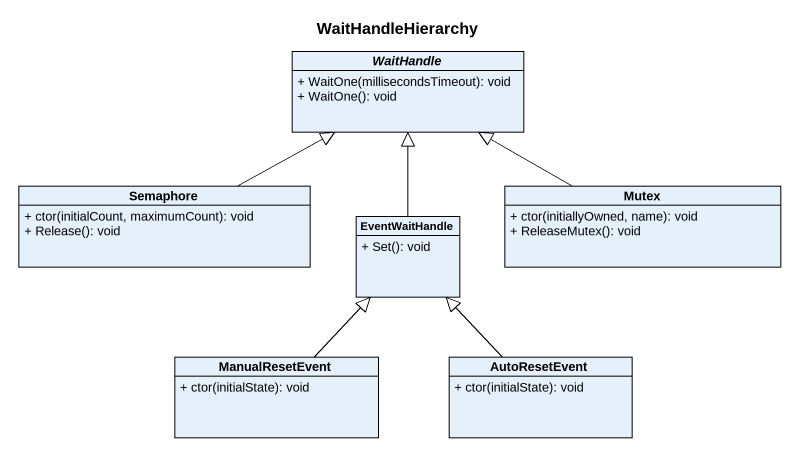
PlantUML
@startuml
title WaitHandleHierarchy
hide circle
hide empty members
skinparam classAttributeIconSize 0
abstract class WaitHandle {
  + WaitOne(millisecondsTimeout): void
  + WaitOne(): void
}
class Semaphore {
  + ctor(initialCount, maximumCount): void
  + Release(): void
}
class EventWaitHandle {
  + Set(): void
}
class Mutex {
  + ctor(initiallyOwned, name): void
  + ReleaseMutex(): void
}
class ManualResetEvent {
  + ctor(initialState): void
}
class AutoResetEvent {
  + ctor(initialState): void
}
Semaphore -right-|> WaitHandle
EventWaitHandle -up-|> WaitHandle
Mutex -left-|> WaitHandle
ManualResetEvent -up-|> EventWaitHandle
AutoResetEvent -up-|> EventWaitHandle
@enduml
